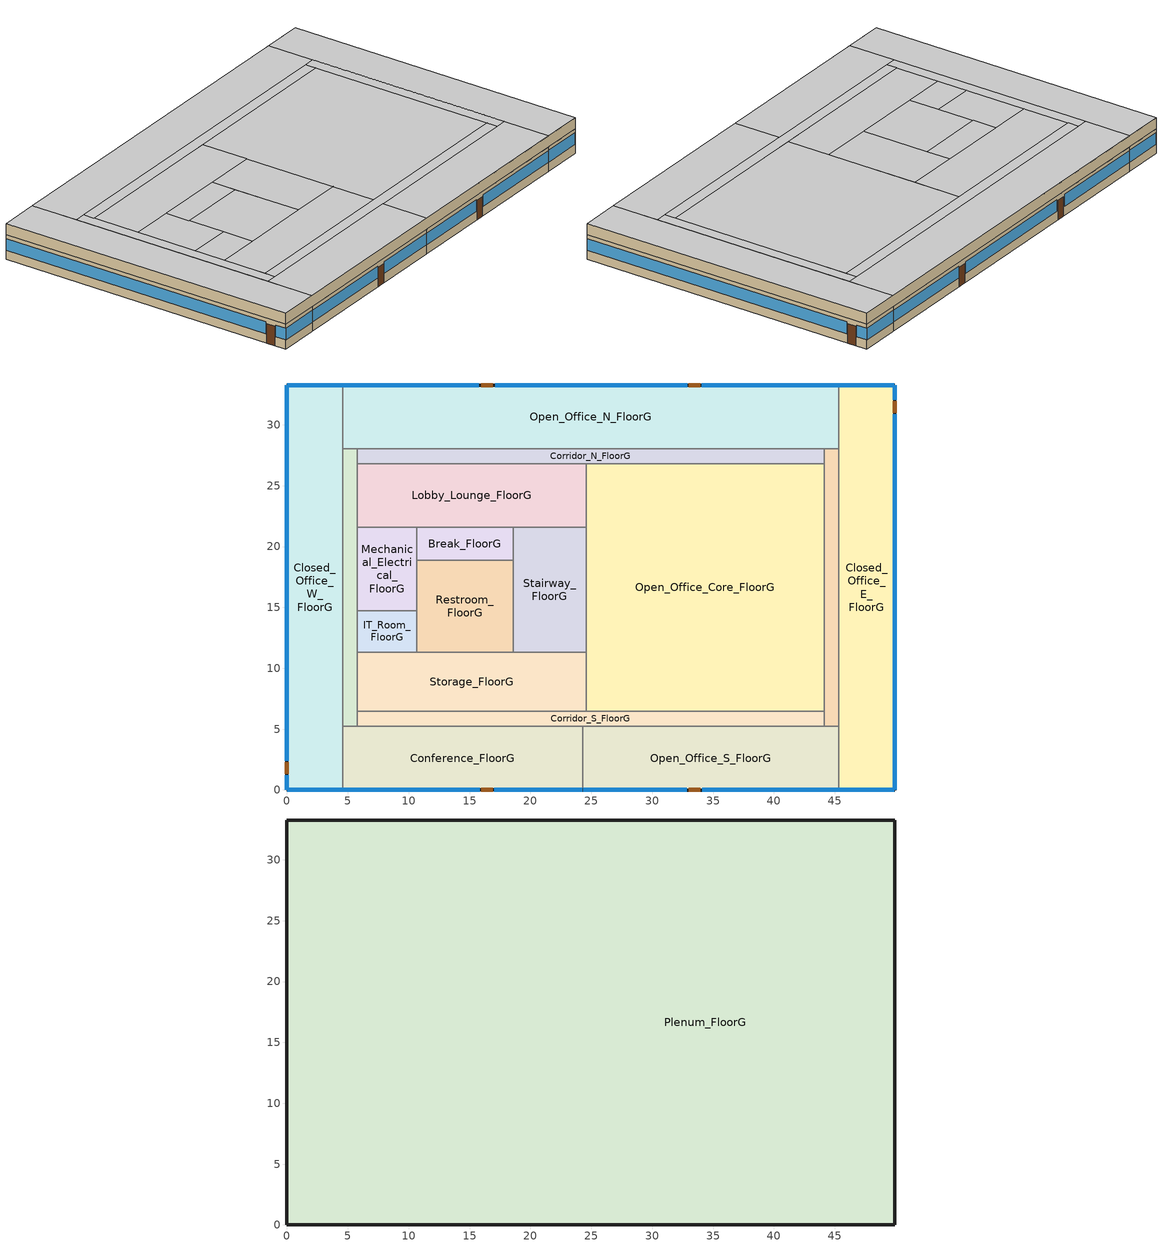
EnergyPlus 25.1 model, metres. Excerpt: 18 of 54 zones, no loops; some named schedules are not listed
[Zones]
Break_FloorG
 floor ground (GroundContactFloor): 18.58,21.58 18.58,18.86 10.65,18.86 10.65,21.58 z0
 wall to Stairway_FloorG (IntWall_MetalFramed): 18.58,18.86 18.58,21.58 z0:2.74
 wall to Lobby_Lounge_FloorG (IntWall_MetalFramed): 18.58,21.58 10.65,21.58 z0:2.74
 wall to Restroom_FloorG (IntWall_MetalFramed): 10.65,18.86 18.58,18.86 z0:2.74
 wall to Mechanical_Electrical_FloorG (IntWall_MetalFramed): 10.65,21.58 10.65,18.86 z0:2.74
Closed_Office_E_FloorG
 floor ground (GroundContactFloor): 49.91,33.27 49.91,0 45.34,0 45.34,33.27 z0
 wall outside (ExtWall_MetalFramed_NonRes): 45.34,0 49.91,0 49.91,33.27 45.34,33.27 z0:2.74
 wall to Corridor_E_FloorG (IntWall_MetalFramed): 45.34,28.04 45.34,5.24 z0:2.74
 wall to Open_Office_N_FloorG (IntWall_MetalFramed): 45.34,33.27 45.34,28.04 z0:2.74
 wall to Open_Office_S_FloorG (IntWall_MetalFramed): 45.34,5.24 45.34,0 z0:2.74
 window (FixedWindow_NonRes): 49.91,32.05 49.91,33.25 / 49.91,0.03 49.91,30.89 z1.02:2.3; 49.89,33.27 45.36,33.27 / 45.36,0 49.89,0 z1.02:2.32
 door (ExtOpaqueDoorU145): 49.91,31.01 49.91,31.92 z0:2.13
Closed_Office_W_FloorG
 floor ground (GroundContactFloor): 4.57,33.27 4.57,0 0,0 0,33.27 z0
 wall outside (ExtWall_MetalFramed_NonRes): 4.57,33.27 0,33.27 0,0 4.57,0 z0:2.74
 wall to Corridor_W_FloorG (IntWall_MetalFramed): 4.57,5.24 4.57,28.04 z0:2.74
 wall to Conference_FloorG (IntWall_MetalFramed): 4.57,0 4.57,5.24 z0:2.74
 wall to Open_Office_N_FloorG (IntWall_MetalFramed): 4.57,28.04 4.57,33.27 z0:2.74
 window (FixedWindow_NonRes): 4.55,33.27 0.03,33.27 / 0.03,0 4.55,0 z1.02:2.32; 0,1.21 0,0.03 / 0,33.25 0,2.4 z1.02:2.3
 door (ExtOpaqueDoorU145): 0,2.26 0,1.35 z0:2.13
Conference_FloorG
 floor ground (GroundContactFloor): 24.3,5.24 24.3,0 4.57,0 4.57,5.24 z0
 wall outside (ExtWall_MetalFramed_NonRes): 4.57,0 24.3,0 z0:2.74
 wall to Open_Office_S_FloorG (IntWall_MetalFramed): 24.3,0 24.3,5.24 z0:2.74
 wall to Corridor_S_FloorG (IntWall_MetalFramed): 24.3,5.24 5.79,5.24 z0:2.74
 wall to Corridor_W_FloorG (IntWall_MetalFramed): 5.79,5.24 4.57,5.24 z0:2.74
 window (FixedWindow_NonRes): 17.01,0 24.27,0 / 4.6,0 15.83,0 z1.02:2.31
 door (ExtOpaqueDoorU145): 15.98,0 16.89,0 z0:2.13
Corridor_E_FloorG
 floor ground (GroundContactFloor): 45.34,28.04 45.34,5.24 44.12,5.24 44.12,28.04 z0
 wall to Open_Office_N_FloorG (IntWall_MetalFramed): 45.34,28.04 44.12,28.04 z0:2.74
 wall to Open_Office_S_FloorG (IntWall_MetalFramed): 44.12,5.24 45.34,5.24 z0:2.74
 wall to Corridor_S_FloorG (IntWall_MetalFramed): 44.12,6.46 44.12,5.24 z0:2.74
 wall to Corridor_N_FloorG (IntWall_MetalFramed): 44.12,28.04 44.12,26.82 z0:2.74
 wall to Open_Office_Core_FloorG (IntWall_MetalFramed): 44.12,26.82 44.12,6.46 z0:2.74
Corridor_N_FloorG
 floor ground (GroundContactFloor): 44.12,28.04 44.12,26.82 5.79,26.82 5.79,28.04 z0
 wall to Corridor_W_FloorG (IntWall_MetalFramed): 5.79,28.04 5.79,26.82 z0:2.74
 wall to Lobby_Lounge_FloorG (IntWall_MetalFramed): 5.79,26.82 24.57,26.82 z0:2.74
 wall to Open_Office_Core_FloorG (IntWall_MetalFramed): 24.57,26.82 44.12,26.82 z0:2.74
 wall to Open_Office_N_FloorG (IntWall_MetalFramed): 44.12,28.04 5.79,28.04 z0:2.74
Corridor_S_FloorG
 floor ground (GroundContactFloor): 44.12,6.46 44.12,5.24 5.79,5.24 5.79,6.46 z0
 wall to Corridor_W_FloorG (IntWall_MetalFramed): 5.79,6.46 5.79,5.24 z0:2.74
 wall to Open_Office_Core_FloorG (IntWall_MetalFramed): 44.12,6.46 24.57,6.46 z0:2.74
 wall to Open_Office_S_FloorG (IntWall_MetalFramed): 24.3,5.24 44.12,5.24 z0:2.74
 wall to Storage_FloorG (IntWall_MetalFramed): 24.57,6.46 5.79,6.46 z0:2.74
Corridor_W_FloorG
 floor ground (GroundContactFloor): 5.79,28.04 5.79,5.24 4.57,5.24 4.57,28.04 z0
 wall to Open_Office_N_FloorG (IntWall_MetalFramed): 5.79,28.04 4.57,28.04 z0:2.74
 wall to IT_Room_FloorG (IntWall_MetalFramed): 5.79,11.32 5.79,14.74 z0:2.74
 wall to Lobby_Lounge_FloorG (IntWall_MetalFramed): 5.79,21.58 5.79,26.82 z0:2.74
 wall to Mechanical_Electrical_FloorG (IntWall_MetalFramed): 5.79,14.74 5.79,21.58 z0:2.74
 wall to Storage_FloorG (IntWall_MetalFramed): 5.79,6.46 5.79,11.32 z0:2.74
IT_Room_FloorG
 floor ground (GroundContactFloor): 10.65,14.74 10.65,11.32 5.79,11.32 5.79,14.74 z0
 wall to Restroom_FloorG (IntWall_MetalFramed): 10.65,11.32 10.65,14.74 z0:2.74
 wall to Mechanical_Electrical_FloorG (IntWall_MetalFramed): 10.65,14.74 5.79,14.74 z0:2.74
 wall to Storage_FloorG (IntWall_MetalFramed): 5.79,11.32 10.65,11.32 z0:2.74
Lobby_Lounge_FloorG
 floor ground (GroundContactFloor): 24.57,26.82 24.57,21.58 5.79,21.58 5.79,26.82 z0
 wall to Open_Office_Core_FloorG (IntWall_MetalFramed): 24.57,21.58 24.57,26.82 z0:2.74
 wall to Mechanical_Electrical_FloorG (IntWall_MetalFramed): 5.79,21.58 10.65,21.58 z0:2.74
 wall to Stairway_FloorG (IntWall_MetalFramed): 18.58,21.58 24.57,21.58 z0:2.74
Mechanical_Electrical_FloorG
 floor ground (GroundContactFloor): 10.65,21.58 10.65,14.74 5.79,14.74 5.79,21.58 z0
 wall to Restroom_FloorG (IntWall_MetalFramed): 10.65,14.74 10.65,18.86 z0:2.74
Open_Office_Core_FloorG
 floor ground (GroundContactFloor): 44.12,26.82 44.12,6.46 24.57,6.46 24.57,26.82 z0
 wall to Stairway_FloorG (IntWall_MetalFramed): 24.57,21.58 24.57,11.32 z0:2.74
 wall to Storage_FloorG (IntWall_MetalFramed): 24.57,11.32 24.57,6.46 z0:2.74
Open_Office_N_FloorG
 floor ground (GroundContactFloor): 45.34,33.27 45.34,28.04 4.57,28.04 4.57,33.27 z0
 wall outside (ExtWall_MetalFramed_NonRes): 45.34,33.27 4.57,33.27 z0:2.74
 window (FixedWindow_NonRes): 15.76,33.27 4.6,33.27 / 32.88,33.27 17.12,33.27 / 45.31,33.27 34.07,33.27 z1.02:2.3
 door (ExtOpaqueDoorU145): 16.89,33.27 15.98,33.27 / 33.93,33.27 33.02,33.27 z0:2.13
Open_Office_S_FloorG
 floor ground (GroundContactFloor): 45.34,5.24 45.34,0 24.3,0 24.3,5.24 z0
 wall outside (ExtWall_MetalFramed_NonRes): 24.3,0 45.34,0 z0:2.74
 window (FixedWindow_NonRes): 34.11,0 45.31,0 / 24.32,0 32.84,0 z1.02:2.31
 door (ExtOpaqueDoorU145): 33.02,0 33.93,0 z0:2.13
Restroom_FloorG
 floor ground (GroundContactFloor): 18.58,18.86 18.58,11.32 10.65,11.32 10.65,18.86 z0
 wall to Stairway_FloorG (IntWall_MetalFramed): 18.58,11.32 18.58,18.86 z0:2.74
 wall to Storage_FloorG (IntWall_MetalFramed): 10.65,11.32 18.58,11.32 z0:2.74
Stairway_FloorG
 floor ground (GroundContactFloor): 24.57,21.58 24.57,11.32 18.58,11.32 18.58,21.58 z0
 wall to Storage_FloorG (IntWall_MetalFramed): 18.58,11.32 24.57,11.32 z0:2.74
Storage_FloorG
 floor ground (GroundContactFloor): 24.57,11.32 24.57,6.46 5.79,6.46 5.79,11.32 z0
Plenum_FloorG
 floor to Break_FloorG (IntFloor): 18.58,21.58 18.58,18.86 10.65,18.86 10.65,21.58 z2.74
 floor to Closed_Office_E_FloorG (IntFloor): 49.91,33.27 49.91,0 45.34,0 45.34,33.27 z2.74
 floor to Closed_Office_W_FloorG (IntFloor): 4.57,33.27 4.57,0 0,0 0,33.27 z2.74
 floor to Conference_FloorG (IntFloor): 24.3,5.24 24.3,0 4.57,0 4.57,5.24 z2.74
 floor to Corridor_E_FloorG (IntFloor): 45.34,28.04 45.34,5.24 44.12,5.24 44.12,28.04 z2.74
 floor to Corridor_N_FloorG (IntFloor): 44.12,28.04 44.12,26.82 5.79,26.82 5.79,28.04 z2.74
 floor to Corridor_S_FloorG (IntFloor): 44.12,6.46 44.12,5.24 5.79,5.24 5.79,6.46 z2.74
 floor to Corridor_W_FloorG (IntFloor): 5.79,28.04 5.79,5.24 4.57,5.24 4.57,28.04 z2.74
 floor to IT_Room_FloorG (IntFloor): 10.65,14.74 10.65,11.32 5.79,11.32 5.79,14.74 z2.74
 floor to Lobby_Lounge_FloorG (IntFloor): 24.57,26.82 24.57,21.58 5.79,21.58 5.79,26.82 z2.74
 floor to Mechanical_Electrical_FloorG (IntFloor): 10.65,21.58 10.65,14.74 5.79,14.74 5.79,21.58 z2.74
 floor to Open_Office_Core_FloorG (IntFloor): 44.12,26.82 44.12,6.46 24.57,6.46 24.57,26.82 z2.74
 floor to Open_Office_N_FloorG (IntFloor): 45.34,33.27 45.34,28.04 4.57,28.04 4.57,33.27 z2.74
 floor to Open_Office_S_FloorG (IntFloor): 45.34,5.24 45.34,0 24.3,0 24.3,5.24 z2.74
 floor to Restroom_FloorG (IntFloor): 18.58,18.86 18.58,11.32 10.65,11.32 10.65,18.86 z2.74
 floor to Stairway_FloorG (IntFloor): 24.57,21.58 24.57,11.32 18.58,11.32 18.58,21.58 z2.74
 floor to Storage_FloorG (IntFloor): 24.57,11.32 24.57,6.46 5.79,6.46 5.79,11.32 z2.74
 wall outside (ExtWall_MetalFramed_NonRes): 49.91,0 49.91,33.27 0,33.27 0,0 49.91,0 z2.74:3.96
 ceiling to Break_FloorM (IntFloor Reversed): 18.58,18.86 18.58,21.58 10.65,21.58 10.65,18.86 z3.96
 ceiling to Closed_Office_E_FloorM (IntFloor Reversed): 49.91,0 49.91,33.27 45.34,33.27 45.34,0 z3.96
 ceiling to Conference_FloorM (IntFloor Reversed): 24.3,0 24.3,5.24 4.57,5.24 4.57,0 z3.96
 ceiling to Corridor_E_FloorM (IntFloor Reversed): 45.34,5.24 45.34,28.04 44.12,28.04 44.12,5.24 z3.96
 ceiling to Corridor_N_FloorM (IntFloor Reversed): 44.12,26.82 44.12,28.04 5.79,28.04 5.79,26.82 z3.96
 ceiling to Corridor_S_FloorM (IntFloor Reversed): 44.12,5.24 44.12,6.46 5.79,6.46 5.79,5.24 z3.96
 ceiling to Corridor_W_FloorM (IntFloor Reversed): 5.79,5.24 5.79,28.04 4.57,28.04 4.57,5.24 z3.96
 ceiling to IT_Room_FloorM (IntFloor Reversed): 10.65,11.32 10.65,14.74 5.79,14.74 5.79,11.32 z3.96
 ceiling to Lobby_Lounge_FloorM (IntFloor Reversed): 24.57,21.58 24.57,26.82 5.79,26.82 5.79,21.58 z3.96
 ceiling to Mechanical_Electrical_FloorM (IntFloor Reversed): 10.65,14.74 10.65,21.58 5.79,21.58 5.79,14.74 z3.96
 ceiling to Open_Office_Core_FloorM (IntFloor Reversed): 44.12,6.46 44.12,26.82 24.57,26.82 24.57,6.46 z3.96
 ceiling to Open_Office_N_FloorM (IntFloor Reversed): 45.34,28.04 45.34,33.27 4.57,33.27 4.57,28.04 z3.96
 ceiling to Open_Office_S_FloorM (IntFloor Reversed): 45.34,0 45.34,5.24 24.3,5.24 24.3,0 z3.96
 ceiling to Closed_Office_W_FloorM (IntFloor Reversed): 4.57,0 4.57,33.27 0,33.27 0,0 z3.96
 ceiling to Restroom_FloorM (IntFloor Reversed): 18.58,11.32 18.58,18.86 10.65,18.86 10.65,11.32 z3.96
 ceiling to Stairway_FloorM (IntFloor Reversed): 24.57,11.32 24.57,21.58 18.58,21.58 18.58,11.32 z3.96
 ceiling to Storage_FloorM (IntFloor Reversed): 24.57,6.46 24.57,11.32 5.79,11.32 5.79,6.46 z3.96
[Building]
OfficeMedium: North Axis {deg}=0; Loads Convergence Tolerance Value {W}=0.5; Temperature Convergence Tolerance Value {deltaC}=0.5; Solar Distribution=FullExterior; Maximum Number of Warmup Days=50
[Site:Location]
SAN DIEGO INTL: Latitude {deg}=38.58; Longitude {deg}=-121.49; Time Zone {hr}=-8; Elevation {m}=4.572
[SizingPeriod:DesignDay] Day of Month=21; Day Type=SummerDesignDay; Dry-Bulb Temperature Range Modifier Type=DefaultMultipliers; Humidity Condition Type=WetBulb; Barometric Pressure {Pa}=101284; Wind Speed {m/s}=2; Wind Direction {deg}=300; Rain Indicator=No; Snow Indicator=No; Daylight Saving Time Indicator=No; Solar Model Indicator=ASHRAETau
Name | Month | Maximum Dry-Bulb Temperature {C} | Daily Dry-Bulb Temperature Range {deltaC} | Wetbulb or DewPoint at Maximum Dry-Bulb {C} | ASHRAE Clear Sky Optical Depth for Beam Irradiance (taub) | ASHRAE Clear Sky Optical Depth for Diffuse Irradiance (taud)
SAN DIEGO INTL  August .4% Condns DB=>MCWB | 8 | 29.8 | 4.8 | 20.9 | 0.399 | 2.408
SAN DIEGO INTL  July .4% Condns DB=>MCWB | 7 | 28 | 4.4 | 20.9 | 0.4 | 2.426
SAN DIEGO INTL  June .4% Condns DB=>MCWB | 6 | 26.9 | 4.2 | 19.3 | 0.371 | 2.424
SAN DIEGO INTL  November .4% Condns DB=>MCWB | 11 | 29.8 | 7.7 | 15.1 | 0.325 | 2.555
[Site:WaterMainsTemperature]
Calculation Method=Schedule; Temperature Schedule=WaterMainCZ07
[Material] Thermal Absorptance=0.9; Solar Absorptance=0.7
Name | Roughness | Thickness {m} | Conductivity {W/m-K} | Density {kg/m3} | Specific Heat {J/kg-K} | Visible Absorptance
Air - Metal Wall Framing - 16 or 24 in. OC | Smooth | 0.1397 | 1.22017 | 1.28148 | 1004.832 | 0.7
ExtWall_MetalFramed_NonRes Insulation | Smooth | 0.0122936 | 0.0230188 | 16.0185 | 1130.436 | 0.7
Gypsum Board - 5/8 in. | MediumRough | 0.016002 | 0.158656 | 640.739 | 1130.436 | 0.8
Stucco - 7/8 in. | MediumRough | 0.022352 | 0.700948 | 1855.1 | 837.36 | 0.8
Concrete - 140 lb/ft3 - 4 in. | MediumRough | 0.1016 | 1.9514 | 2239.06 | 921.096 | 0.8
Carpet - 3/4 in. | Smooth | 0.01905 | 0.0455183 | 288.332 | 1381.644 | 0.8
Metal Deck - 1/16 in. | MediumRough | 0.0015875 | 45.3452 | 7820.53 | 502.416 | 0.8
[Material:NoMass]
ExtOpaqueDoorU145 Material: Roughness=MediumSmooth; Thermal Resistance {m2-K/W}=0.00212643; Thermal Absorptance=0.9; Solar Absorptance=0.7; Visible Absorptance=0.7
[WindowMaterial:SimpleGlazingSystem]
FixedWindow_NonRes Material: U-Factor {W/m2-K}=4.59939; Solar Heat Gain Coefficient=0.61; Visible Transmittance=0.42
[Construction]
FixedWindow_NonRes: FixedWindow_NonRes Material
IntWall_MetalFramed: Gypsum Board - 5/8 in., Air - Metal Wall Framing - 16 or 24 in. OC, Gypsum Board - 5/8 in.
ExtWall_MetalFramed_NonRes: Stucco - 7/8 in., ExtWall_MetalFramed_NonRes Insulation, Air - Metal Wall Framing - 16 or 24 in. OC, Gypsum Board - 5/8 in.
ExtOpaqueDoorU145: ExtOpaqueDoorU145 Material
IntFloor: Metal Deck - 1/16 in., Concrete - 140 lb/ft3 - 4 in., Carpet - 3/4 in.
IntFloor Reversed: Carpet - 3/4 in., Concrete - 140 lb/ft3 - 4 in., Metal Deck - 1/16 in.
GroundContactFloor: Concrete - 140 lb/ft3 - 4 in., Carpet - 3/4 in.
[DAYLIGHTING:CONTROLS] Lighting Control Type=Continuous; Minimum Input Power Fraction for Continuous or ContinuousOff Dimming Control=0.1; Minimum Light Output Fraction for Continuous or ContinuousOff Dimming Control=0.1; Number of Stepped Control Steps=1; Probability Lighting will be Reset When Needed in Manual Stepped Control=1; Fraction of Lights Controlled by Reference Point 1=0; Fraction of Lights Controlled by Reference Point 2=0
Name | Zone or Space | Glare Calculation Daylighting Reference Point | Glare Calculation Azimuth Angle of View Direction Clockwise from Zone yAxis | Daylighting Reference Point 1 | Illuminance Setpoint at Reference Point 1 | Daylighting Reference Point 2 | Illuminance Setpoint at Reference Point 2
Closed_Office_E_FloorG DaylightingControls | Closed_Office_E_FloorG | Closed_Office_E_FloorG_DaylRefPt2 | 90 | Closed_Office_E_FloorG_DaylRefPt2 | 1150 | Closed_Office_E_FloorG_DaylRefPt1 | 287.5
Closed_Office_W_FloorG DaylightingControls | Closed_Office_W_FloorG | Closed_Office_W_FloorG_DaylRefPt2 | 270 | Closed_Office_W_FloorG_DaylRefPt2 | 1150 | Closed_Office_W_FloorG_DaylRefPt1 | 287.5
Conference_FloorG DaylightingControls | Conference_FloorG | Conference_FloorG_DaylRefPt1 | 180 | Conference_FloorG_DaylRefPt1 | 287.5 | Conference_FloorG_DaylRefPt2 | 1150
Open_Office_N_FloorG DaylightingControls | Open_Office_N_FloorG | Open_office_N_FloorG_DaylRefPt1 | 0 | Open_office_N_FloorG_DaylRefPt1 | 287.5 | Open_office_N_FloorG_DaylRefPt2 | 1150
Open_Office_S_FloorG DaylightingControls | Open_Office_S_FloorG | Open_office_S_FloorG_DaylRefPt1 | 0 | Open_office_S_FloorG_DaylRefPt1 | 287.5 | Open_office_S_FloorG_DaylRefPt2 | 1150
[Zone] Type=1; Multiplier=1; Ceiling Height {m}=autocalculate; Volume {m3}=autocalculate
Name | Floor Area {m2} | Part of Total Floor Area
Open_Office_Core_FloorG | 397.904 | Yes
Open_Office_N_FloorG | 213.49 | Yes
Closed_Office_W_FloorG; Closed_Office_E_FloorG | 152.162 | Yes
Open_Office_S_FloorG | 110.202 | Yes
Conference_FloorG | 103.288 | Yes
Lobby_Lounge_FloorG | 98.4006 | Yes
Storage_FloorG | 91.3382 | Yes
Mechanical_Electrical_FloorG | 33.1989 | Yes
IT_Room_FloorG | 16.6238 | Yes
Restroom_FloorG | 59.7903 | Yes
Break_FloorG | 21.5854 | Yes
Stairway_FloorG | 61.4453 | Yes
Corridor_W_FloorG | 27.8709 | Yes
Corridor_N_FloorG; Corridor_S_FloorG | 46.7276 | Yes
Corridor_E_FloorG | 27.7973 | Yes
Plenum_FloorG | 1660.73 | No
[ZoneInfiltration:DesignFlowRate] Schedule=OfficeMediumOfficeInfiltration; Design Flow Rate Calculation Method=Flow/ExteriorWallArea; Flow Rate per Exterior Surface Area {m3/s-m2}=0.00153467; Constant Term Coefficient=1; Temperature Term Coefficient=0; Velocity Term Coefficient=0.224052; Velocity Squared Term Coefficient=0; Density Basis=Outdoor
Name | Zone or ZoneList or Space or SpaceList
Infil_Open_Office_Core_FloorG | Open_Office_Core_FloorG
Infil_Open_Office_N_FloorG | Open_Office_N_FloorG
Infil_Closed_Office_W_FloorG | Closed_Office_W_FloorG
Infil_Closed_Office_E_FloorG | Closed_Office_E_FloorG
Infil_Open_Office_S_FloorG | Open_Office_S_FloorG
Infil_Conference_FloorG | Conference_FloorG
Infil_Lobby_Lounge_FloorG | Lobby_Lounge_FloorG
Infil_Storage_FloorG | Storage_FloorG
Infil_Mechanical_Electrical_FloorG | Mechanical_Electrical_FloorG
Infil_IT_Room_FloorG | IT_Room_FloorG
Infil_Restroom_FloorG | Restroom_FloorG
Infil_Break_FloorG | Break_FloorG
Infil_Stairway_FloorG | Stairway_FloorG
Infil_Corridor_W_FloorG | Corridor_W_FloorG
Infil_Corridor_N_FloorG | Corridor_N_FloorG
Infil_Corridor_E_FloorG | Corridor_E_FloorG
Infil_Corridor_S_FloorG | Corridor_S_FloorG
[Exterior:Lights] Control Option=AstronomicalClock
Name | Schedule | Design Level {W}
ExtLights_Motion_OfficeMedium | OfficeMediumExtLightingMotionCtrl | 1860.3
ExtLights_NonMotion_OfficeMedium | OfficeMediumExtLightingNonMotionCtrl | 856.24
[Exterior:FuelEquipment]
Elevator_OfficeMedium: Fuel Use Type=Electricity; Schedule=OfficeMediumElevator; Design Level {W}=13930
[ZoneControl:Thermostat] Temperature Difference Between Cutout And Setpoint {deltaC}=0
Name | Zone or ZoneList | Control Type Schedule | Control 1
ZC_ZL_Office_Area_GreaterThan250_square_feet | ZL_Office_Area_GreaterThan250_square_feet | ZL_Office_Area_GreaterThan250_square_feet Thermostat Schedule | TSDSP_ZL_Office_Area_GreaterThan250_square_feet
ZC_ZL_Convention_Conference_Multipurpose_and_Meeting_Area | ZL_Convention_Conference_Multipurpose_and_Meeting_Area | ZL_Convention_Conference_Multipurpose_and_Meeting_Area Thermostat Schedule | TSDSP_ZL_Convention_Conference_Multipurpose_and_Meeting_Area
ZC_ZL_Lobby_Main_Entry | ZL_Lobby_Main_Entry | ZL_Lobby_Main_Entry Thermostat Schedule | TSDSP_ZL_Lobby_Main_Entry
ZC_ZL_Storage_General | ZL_Storage_General | ZL_Storage_General Thermostat Schedule | TSDSP_ZL_Storage_General
ZC_ZL_Electrical_Mechanical_Telephone_Rooms | ZL_Electrical_Mechanical_Telephone_Rooms | ZL_Electrical_Mechanical_Telephone_Rooms Thermostat Schedule | TSDSP_ZL_Electrical_Mechanical_Telephone_Rooms
ZC_ZL_IT_Room_EPD_12 | ZL_IT_Room_EPD_12 | ZL_IT_Room_EPD_12 Thermostat Schedule | TSDSP_ZL_IT_Room_EPD_12
ZC_ZL_Restrooms | ZL_Restrooms | ZL_Restrooms Thermostat Schedule | TSDSP_ZL_Restrooms
ZC_ZL_Lounge_Breakroom_or_Waiting_Area | ZL_Lounge_Breakroom_or_Waiting_Area | ZL_Lounge_Breakroom_or_Waiting_Area Thermostat Schedule | TSDSP_ZL_Lounge_Breakroom_or_Waiting_Area
ZC_ZL_Stairwell | ZL_Stairwell | ZL_Stairwell Thermostat Schedule | TSDSP_ZL_Stairwell
ZC_ZL_Corridor_Area | ZL_Corridor_Area | ZL_Corridor_Area Thermostat Schedule | TSDSP_ZL_Corridor_Area
[AvailabilityManager:OptimumStart] Applicability Schedule=Always On Discrete; Fan Schedule=OfficeMediumOfficeHVACAvail; Control Type=MaximumofZoneList; Maximum Value for Optimum Start Time {hr}=3; Control Algorithm=AdaptiveTemperatureGradient; Constant Temperature Gradient during Cooling {deltaC/hr}=3; Constant Temperature Gradient during Heating {deltaC/hr}=3; Initial Temperature Gradient during Cooling {deltaC/hr}=2; Initial Temperature Gradient during Heating {deltaC/hr}=2; Constant Start Time {hr}=2; Number of Previous Days {days}=3
Name | Zone List
AVM OptimumStart 5 | AVM OptimumStart 5 Control Zones List
AVM OptimumStart | AVM OptimumStart Control Zones List
AVM OptimumStart 1 | AVM OptimumStart 1 Control Zones List
AVM OptimumStart 4 | AVM OptimumStart 4 Control Zones List
AVM OptimumStart 3 | AVM OptimumStart 3 Control Zones List
AVM OptimumStart 2 | AVM OptimumStart 2 Control Zones List
